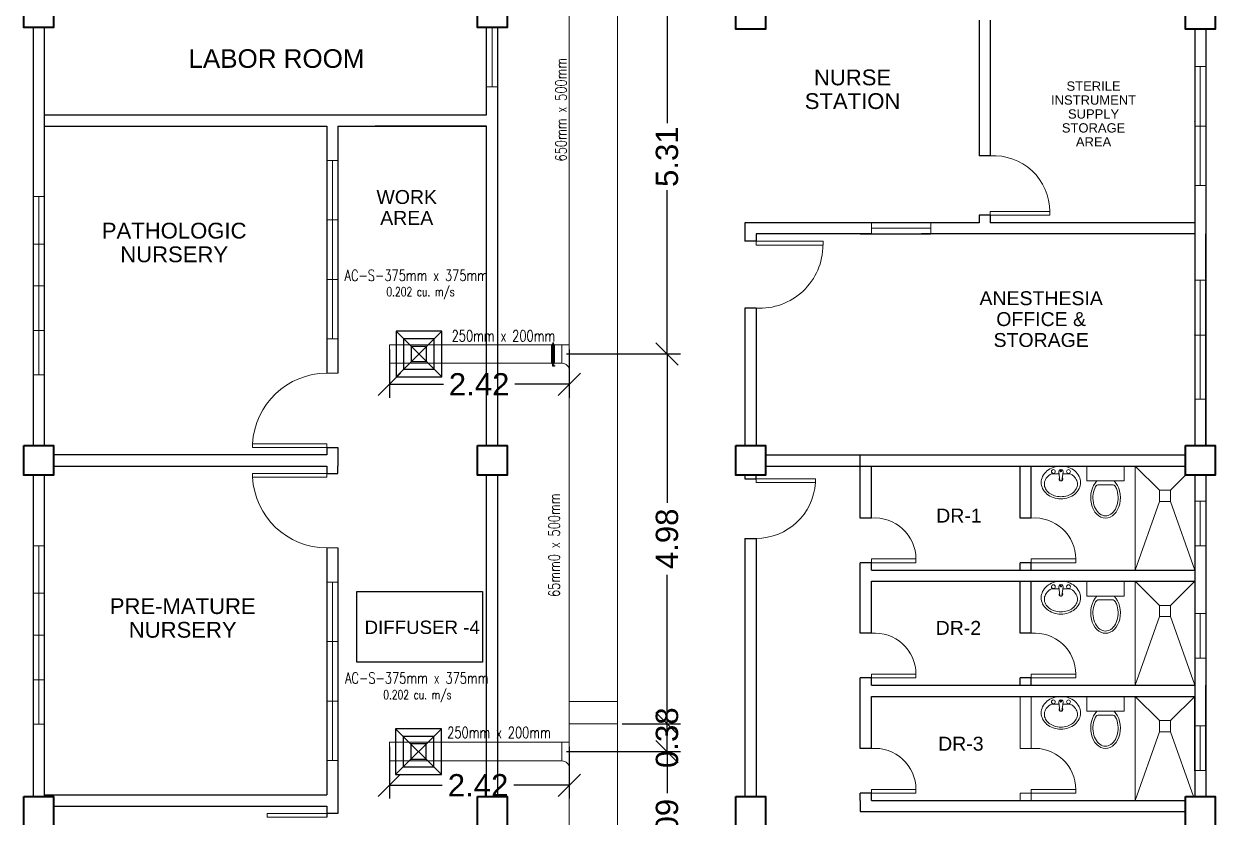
# Model space of a CAD drawing. Header units: millimetres. Extents: x 3 to 421, y 1 to 337.
# Drawn here: x 273.18 to 289.2, y 108.77 to 119.45 of the extents above; entities that cross this region are included whole.
import ezdxf

# ---------------------------------------------------------------- set-up
doc = ezdxf.new("R2010")
doc.units = ezdxf.units.MM
doc.header["$MEASUREMENT"] = 0
for name, color, linetype in [('A.C.VOLUM DAMPER', 7, 'Continuous'), ('diffuser', 7, 'Continuous'), ('ducting label', 7, 'Continuous'), ('label', 7, 'Continuous'), ('Legends', 7, 'Continuous')]:
    doc.layers.add(name, color=color, linetype=linetype)
doc.layers.add('ahu line', color=7, linetype='Continuous', lineweight=20)
doc.styles.add('Arch-Dim', font='simplex.shx', dxfattribs={"width": 0.75})
doc.styles.get("Standard").update_dxf_attribs({"font": 'arial.ttf'})
doc.styles.add('SWISSLT175', font='swissl.ttf', dxfattribs={"height": 0.175})
doc.dimstyles.new('Copy of dimension', dxfattribs={"dimtxt": 0.3, "dimasz": 0.3, "dimexe": 0.18, "dimexo": 0.0625, "dimgap": 0.09, "dimtad": 0, "dimzin": 0, "dimdsep": 46, "dimtxsty": 'Standard', "dimblk": 'OBLIQUE', "dimcen": 0.09, "dimclrd": 256, "dimclre": 256, "dimclrt": 256, "dimadec": 0, "dimazin": 0, "dimtfac": 1, "dimtofl": 0, "dimtmove": 0, "dimatfit": 3, "dimldrblk": 'OBLIQUE', "dimfxl": 1, "dimtolj": 1, "dimtzin": 0, "dimarcsym": 0})

# ---------------------------------------------------------------- blocks, each defined once
blk = doc.blocks.new('AC-S-12')
at = {"layer": 'diffuser'}
for p, q in [((-0.15, 0.15), (0.15, -0.15)), ((0.15, 0.15), (-0.15, -0.15)), ((-0.15, 0.15), (-0.15, -0.15)), ((0.15, 0.15), (-0.15, 0.15)), ((-0.1, 0.1), (-0.1, -0.1)), ((0.1, 0.1), (-0.1, 0.1)), ((0.1, -0.1), (0.1, 0.1)), ((0.15, -0.15), (0.15, 0.15)), ((-0.05, 0.05), (-0.05, -0.05)), ((0.05, 0.05), (-0.05, 0.05)), ((0.05, -0.05), (0.05, 0.05)), ((-0.05, -0.05), (0.05, -0.05)), ((-0.15, -0.15), (0.15, -0.15)), ((-0.1, -0.1), (0.1, -0.1))]:
    blk.add_line(p, q, dxfattribs=at)
for points in [[(-0.3582, 0.3582, 0, 0.0447, 0), (-0.2951, 0.295, 0, 0, 0), (-0.15, 0.15, 0, 0, 0)], [(0.3582, 0.3582, 0, 0.0447, 0), (0.2951, 0.295, 0, 0, 0), (0.15, 0.15, 0, 0, 0)], [(-0.3582, -0.3582, 0, 0.0447, 0), (-0.2951, -0.295, 0, 0, 0), (-0.15, -0.15, 0, 0, 0)], [(0.3582, -0.3582, 0, 0.0447, 0), (0.2951, -0.295, 0, 0, 0), (0.15, -0.15, 0, 0, 0)]]:
    blk.add_lwpolyline(points, format="xyseb", dxfattribs=at)
blk = doc.blocks.new('fcu')
at = {"layer": 'diffuser', "color": 7, "xscale": 2.052644456280903, "yscale": 2.052644456280903, "zscale": 2.052644456280903}
blk.add_blockref('AC-S-12', (0, 0), dxfattribs=at)
blk = doc.blocks.new('_Oblique')
at = {"color": 0, "linetype": 'ByBlock', "lineweight": -2}
blk.add_line((-0.5, -0.5), (0.5, 0.5), dxfattribs=at)
blk = doc.blocks.new('*D43')
at = {"layer": 'Defpoints', "color": 0, "transparency": 16777216}
for p in [(280.416, 109.655), (281.831, 109.655), (280.416, 107.568)]:
    blk.add_point(p, dxfattribs=at)
at = {"layer": 'diffuser', "lineweight": -2, "transparency": 16777216}
for p, q in [((280.479, 109.655), (282.011, 109.655)), ((281.831, 109.655), (281.831, 109.094)), ((281.831, 107.568), (281.831, 108.129)), ((280.479, 107.568), (282.011, 107.568))]:
    blk.add_line(p, q, dxfattribs=at)
at = {"layer": 'diffuser', "lineweight": -2, "transparency": 16777216, "xscale": 0.3, "yscale": 0.3, "zscale": 0.3}
for p, rotation in [((281.831, 109.655), 90), ((281.831, 107.568), 270)]:
    blk.add_blockref('_Oblique', p, dxfattribs=dict(at, rotation=rotation))
at = {"layer": 'diffuser', "transparency": 16777216, "insert": (281.831, 108.611), "char_height": 0.3, "attachment_point": 5, "rotation": 90}
blk.add_mtext('\\A1;2.09', dxfattribs=at)
blk = doc.blocks.new('*D44')
at = {"layer": 'Defpoints', "color": 0, "transparency": 16777216}
for p in [(281.166, 110.03), (281.831, 110.03), (280.416, 109.655)]:
    blk.add_point(p, dxfattribs=at)
at = {"layer": 'diffuser', "lineweight": -2, "transparency": 16777216}
for p, q in [((281.229, 110.03), (282.011, 110.03)), ((281.831, 109.655), (281.831, 110.03)), ((280.479, 109.655), (282.011, 109.655))]:
    blk.add_line(p, q, dxfattribs=at)
at = {"layer": 'diffuser', "lineweight": -2, "transparency": 16777216, "xscale": 0.3, "yscale": 0.3, "zscale": 0.3}
for p, rotation in [((281.831, 110.03), 90), ((281.831, 109.655), 270)]:
    blk.add_blockref('_Oblique', p, dxfattribs=dict(at, rotation=rotation))
at = {"layer": 'diffuser', "transparency": 16777216, "insert": (281.831, 109.842), "char_height": 0.3, "attachment_point": 5, "rotation": 90}
blk.add_mtext('\\A1;0.38', dxfattribs=at)
blk = doc.blocks.new('*D45')
at = {"layer": 'Defpoints', "color": 0, "transparency": 16777216}
for p in [(280.416, 115.006), (281.831, 115.006), (281.166, 110.03)]:
    blk.add_point(p, dxfattribs=at)
at = {"layer": 'diffuser', "lineweight": -2, "transparency": 16777216}
for p, q in [((280.479, 115.006), (282.011, 115.006)), ((281.831, 115.006), (281.831, 113.004)), ((281.831, 110.03), (281.831, 112.032)), ((281.229, 110.03), (282.011, 110.03))]:
    blk.add_line(p, q, dxfattribs=at)
at = {"layer": 'diffuser', "lineweight": -2, "transparency": 16777216, "xscale": 0.3, "yscale": 0.3, "zscale": 0.3}
for p, rotation in [((281.831, 115.006), 90), ((281.831, 110.03), 270)]:
    blk.add_blockref('_Oblique', p, dxfattribs=dict(at, rotation=rotation))
at = {"layer": 'diffuser', "transparency": 16777216, "insert": (281.831, 112.518), "char_height": 0.3, "attachment_point": 5, "rotation": 90}
blk.add_mtext('\\A1;4.98', dxfattribs=at)
blk = doc.blocks.new('*D46')
at = {"layer": 'Defpoints', "color": 0, "transparency": 16777216}
for p in [(278.097, 109.78), (280.516, 109.78), (278.097, 109.202)]:
    blk.add_point(p, dxfattribs=at)
at = {"layer": 'diffuser', "lineweight": -2, "transparency": 16777216}
for p, q in [((278.097, 109.717), (278.097, 109.022)), ((280.516, 109.717), (280.516, 109.022)), ((278.097, 109.202), (278.808, 109.202)), ((280.516, 109.202), (279.77, 109.202))]:
    blk.add_line(p, q, dxfattribs=at)
at = {"layer": 'diffuser', "lineweight": -2, "transparency": 16777216, "xscale": 0.3, "yscale": 0.3, "zscale": 0.3, "rotation": 180}
blk.add_blockref('_Oblique', (278.097, 109.202), dxfattribs=at)
at = {"layer": 'diffuser', "lineweight": -2, "transparency": 16777216, "xscale": 0.3, "yscale": 0.3, "zscale": 0.3}
blk.add_blockref('_Oblique', (280.516, 109.202), dxfattribs=at)
at = {"layer": 'diffuser', "transparency": 16777216, "insert": (279.289, 109.202), "char_height": 0.3, "attachment_point": 5}
blk.add_mtext('\\A1;2.42', dxfattribs=at)
blk = doc.blocks.new('*D47')
at = {"layer": 'Defpoints', "color": 0, "transparency": 16777216}
for p in [(278.097, 115.131), (280.516, 115.131), (278.097, 114.598)]:
    blk.add_point(p, dxfattribs=at)
at = {"layer": 'diffuser', "lineweight": -2, "transparency": 16777216}
for p, q in [((278.097, 115.068), (278.097, 114.418)), ((280.516, 115.068), (280.516, 114.418)), ((278.097, 114.598), (278.822, 114.598)), ((280.516, 114.598), (279.784, 114.598))]:
    blk.add_line(p, q, dxfattribs=at)
at = {"layer": 'diffuser', "lineweight": -2, "transparency": 16777216, "xscale": 0.3, "yscale": 0.3, "zscale": 0.3, "rotation": 180}
blk.add_blockref('_Oblique', (278.097, 114.598), dxfattribs=at)
at = {"layer": 'diffuser', "lineweight": -2, "transparency": 16777216, "xscale": 0.3, "yscale": 0.3, "zscale": 0.3}
blk.add_blockref('_Oblique', (280.516, 114.598), dxfattribs=at)
at = {"layer": 'diffuser', "transparency": 16777216, "insert": (279.303, 114.598), "char_height": 0.3, "attachment_point": 5}
blk.add_mtext('\\A1;2.42', dxfattribs=at)
blk = doc.blocks.new('*D48')
at = {"layer": 'Defpoints', "color": 0, "transparency": 16777216}
for p in [(280.416, 120.316), (281.831, 120.316), (280.516, 115.006)]:
    blk.add_point(p, dxfattribs=at)
at = {"layer": 'diffuser', "lineweight": -2, "transparency": 16777216}
for p, q in [((280.479, 120.316), (282.011, 120.316)), ((281.831, 120.316), (281.831, 118.111)), ((281.831, 115.006), (281.831, 117.21)), ((280.579, 115.006), (282.011, 115.006))]:
    blk.add_line(p, q, dxfattribs=at)
at = {"layer": 'diffuser', "lineweight": -2, "transparency": 16777216, "xscale": 0.3, "yscale": 0.3, "zscale": 0.3}
for p, rotation in [((281.831, 120.316), 90), ((281.831, 115.006), 270)]:
    blk.add_blockref('_Oblique', p, dxfattribs=dict(at, rotation=rotation))
at = {"layer": 'diffuser', "transparency": 16777216, "insert": (281.831, 117.661), "char_height": 0.3, "attachment_point": 5, "rotation": 90}
blk.add_mtext('\\A1;5.31', dxfattribs=at)

msp = doc.modelspace()

# ---------------------------------------------------------------- hatches: boundary and pattern name
at = {"layer": 'A.C.VOLUM DAMPER'}
h = msp.add_hatch(dxfattribs=at)
h.set_pattern_fill('ANSI31', color=256, scale=0.001864, angle=-90, style=0)
h.set_pattern_definition([(315, (-149.35956441, -126.47298682), (0.00016477009232, 0.00016477009232), [])])
h.paths.add_polyline_path([(280.3, 114.87), (280.305, 114.87), (280.305, 114.881), (280.288, 114.881), (280.288, 114.87), (280.293, 114.87), (280.293, 114.843), (280.317, 114.843), (280.317, 114.849), (280.3, 114.849)])

# ---------------------------------------------------------------- linework, layer by layer
at = {"color": 8, "lineweight": 25}
for p, q in [((273.304, 119.401), (273.304, 118.073)), ((273.454, 119.401), (273.454, 118.223)), ((279.404, 118.223), (279.404, 119.401)), ((279.554, 118.073), (279.554, 119.401)), ((286.029, 119.497), (286.029, 117.672)), ((286.179, 119.497), (286.179, 117.672)), ((288.929, 119.375), (288.929, 113.775)), ((289.079, 119.375), (289.079, 113.775)), ((273.454, 118.223), (279.404, 118.223)), ((273.454, 118.223), (273.454, 118.073)), ((273.304, 118.073), (273.304, 113.775)), ((273.454, 118.073), (277.254, 118.073)), ((273.454, 118.073), (273.454, 113.775)), ((277.254, 118.073), (277.254, 114.747)), ((277.404, 118.073), (279.404, 118.073)), ((277.404, 118.073), (277.404, 114.747)), ((279.404, 118.073), (277.904, 118.073)), ((279.404, 113.776), (279.404, 118.073)), ((279.554, 113.776), (279.554, 118.073)), ((286.179, 117.672), (286.029, 117.672)), ((286.029, 116.872), (286.029, 116.772)), ((286.179, 116.872), (286.029, 116.872)), ((286.179, 116.872), (286.179, 116.772)), ((282.879, 116.772), (282.879, 116.522)), ((284.579, 116.772), (282.879, 116.772)), ((285.379, 116.772), (284.429, 116.772)), ((286.029, 116.772), (285.255, 116.772)), ((288.929, 116.772), (286.179, 116.772)), ((283.029, 116.522), (282.879, 116.522)), ((283.029, 116.622), (283.029, 116.522)), ((284.579, 116.622), (283.029, 116.622)), ((284.429, 116.622), (285.379, 116.622)), ((288.929, 116.622), (285.255, 116.622)), ((289.079, 113.775), (289.079, 116.622)), ((282.879, 115.622), (282.879, 113.775)), ((283.029, 115.622), (282.879, 115.622)), ((283.029, 115.622), (283.029, 113.775)), ((288.929, 114.66), (288.929, 113.775)), ((289.079, 114.66), (289.079, 113.775)), ((277.254, 113.647), (273.579, 113.647)), ((277.254, 113.747), (277.254, 113.647)), ((277.254, 113.747), (277.404, 113.747)), ((277.404, 113.747), (277.404, 113.647)), ((277.404, 113.647), (277.404, 113.497)), ((284.429, 113.497), (284.429, 113.647)), ((273.579, 113.497), (277.254, 113.497)), ((277.254, 113.497), (277.254, 113.397)), ((277.404, 113.397), (277.404, 113.497)), ((284.429, 113.497), (284.579, 113.497)), ((284.429, 112.797), (284.429, 113.497)), ((284.579, 112.797), (284.579, 113.497)), ((286.579, 112.797), (286.579, 113.497)), ((286.729, 112.797), (286.729, 113.497)), ((273.304, 113.375), (273.304, 109.049)), ((273.454, 113.375), (273.454, 109.072)), ((277.254, 113.397), (277.404, 113.397)), ((279.404, 109.049), (279.404, 113.376)), ((279.554, 109.049), (279.554, 113.376)), ((282.879, 113.375), (282.879, 113.325)), ((282.879, 113.325), (283.029, 113.325)), ((283.029, 113.325), (283.029, 113.375)), ((288.929, 113.375), (288.929, 109.05)), ((288.929, 113.375), (288.929, 109.05)), ((289.079, 113.375), (289.079, 109.05)), ((282.879, 112.525), (282.879, 109.051)), ((282.879, 112.525), (283.029, 112.525)), ((283.029, 112.525), (283.029, 109.051)), ((277.254, 112.397), (277.254, 109.072)), ((277.404, 112.397), (277.404, 109.072)), ((289.079, 112.425), (289.079, 110)), ((284.429, 111.247), (284.429, 112.197)), ((284.579, 112.097), (284.579, 112.197)), ((286.579, 112.097), (286.579, 112.197)), ((286.729, 112.097), (286.729, 112.197)), ((284.579, 111.247), (284.579, 111.947)), ((286.579, 111.247), (286.579, 111.947)), ((286.729, 111.247), (286.729, 111.947)), ((284.429, 109.697), (284.429, 110.647)), ((284.579, 110.547), (284.579, 110.647)), ((286.579, 110.547), (286.579, 110.647)), ((286.729, 110.547), (286.729, 110.647)), ((289.079, 109.397), (289.079, 110.547)), ((284.579, 109.697), (284.579, 110.397)), ((288.929, 109.397), (288.929, 110.397)), ((273.454, 109.072), (277.254, 109.072)), ((277.404, 109.072), (277.404, 108.922)), ((284.429, 108.997), (284.429, 109.097)), ((284.429, 108.997), (284.429, 108.847)), ((284.579, 108.997), (284.579, 109.097)), ((273.579, 108.922), (277.254, 108.922)), ((277.254, 108.922), (277.254, 108.772)), ((277.404, 108.822), (277.254, 108.822)), ((277.404, 108.922), (277.404, 108.822))]:
    msp.add_line(p, q, dxfattribs=at)
at = {"color": 8, "lineweight": 9}
for p, q in [((279.554, 119.401), (279.404, 119.401)), ((279.479, 119.401), (279.479, 118.601)), ((288.929, 116.772), (288.929, 119.375)), ((289.079, 118.735), (289.079, 119.375)), ((288.929, 118.074), (288.929, 118.874)), ((288.929, 118.874), (289.079, 118.874)), ((289.004, 118.874), (289.004, 117.274)), ((289.079, 118.874), (289.079, 117.274)), ((279.554, 118.601), (279.404, 118.601)), ((289.079, 117.535), (289.079, 118.735)), ((288.929, 118.074), (289.079, 118.074)), ((277.254, 116.81), (277.254, 117.61)), ((277.254, 117.61), (277.404, 117.61)), ((277.329, 117.61), (277.329, 115.21)), ((289.079, 117.535), (289.079, 116.772)), ((289.079, 117.274), (288.929, 117.274)), ((273.304, 117.124), (273.454, 117.124)), ((273.304, 115.924), (273.304, 117.124)), ((273.379, 114.724), (273.379, 117.124)), ((273.454, 117.124), (273.454, 114.724)), ((277.404, 116.81), (277.254, 116.81)), ((277.404, 116.41), (277.404, 116.81)), ((284.579, 116.622), (284.579, 116.772)), ((285.379, 116.697), (284.579, 116.697)), ((285.379, 116.622), (285.379, 116.772)), ((289.079, 116.772), (289.079, 116.622)), ((288.929, 115.86), (288.929, 116.622)), ((289.079, 115.86), (289.079, 116.622)), ((273.304, 116.486), (273.454, 116.486)), ((277.404, 116.41), (277.404, 116.01)), ((273.304, 115.924), (273.304, 114.724)), ((273.304, 115.924), (273.454, 115.924)), ((277.404, 116.01), (277.254, 116.01)), ((277.254, 116.01), (277.254, 115.21)), ((289.079, 115.999), (288.929, 115.999)), ((288.929, 115.999), (288.929, 114.399)), ((289.004, 115.999), (289.004, 114.399)), ((289.079, 115.199), (289.079, 115.999)), ((288.929, 114.66), (288.929, 115.86)), ((289.079, 114.66), (289.079, 115.86)), ((273.304, 115.324), (273.454, 115.324)), ((288.929, 115.26), (289.079, 115.26)), ((277.254, 115.21), (277.404, 115.21)), ((277.254, 114.747), (277.404, 114.747)), ((273.454, 114.724), (273.304, 114.724)), ((288.929, 114.399), (289.079, 114.399)), ((287.479, 113.297), (287.479, 113.497)), ((287.479, 113.497), (287.979, 113.497)), ((287.979, 113.497), (287.979, 113.297)), ((288.129, 112.097), (288.129, 113.497)), ((288.454, 113.172), (288.129, 113.497)), ((287.114, 113.3), (287.101, 113.421)), ((287.143, 113.3), (287.157, 113.421)), ((287.153, 113.395), (287.255, 113.395)), ((287.979, 113.297), (287.479, 113.297)), ((288.604, 113.172), (288.806, 113.375)), ((288.929, 112.497), (288.929, 113.375)), ((289.079, 112.497), (289.079, 113.375)), ((289.079, 113.375), (289.079, 113.025)), ((287.819, 113.247), (287.638, 113.247)), ((288.454, 113.022), (288.129, 112.097)), ((288.604, 113.022), (288.929, 112.097)), ((289.079, 113.025), (288.929, 113.025)), ((288.929, 113.025), (288.929, 112.425)), ((289.004, 113.025), (289.004, 112.425)), ((288.929, 112.497), (288.929, 112.097)), ((289.079, 112.497), (289.079, 112.097)), ((273.304, 112.423), (273.454, 112.423)), ((273.304, 111.223), (273.304, 112.423)), ((273.379, 110.023), (273.379, 112.423)), ((273.454, 112.423), (273.454, 110.023)), ((277.404, 112.397), (277.254, 112.397)), ((288.929, 112.425), (289.079, 112.425)), ((289.079, 110.947), (289.079, 112.097)), ((277.254, 111.135), (277.254, 111.935)), ((277.254, 111.935), (277.404, 111.935)), ((277.329, 111.935), (277.329, 109.535)), ((287.114, 111.75), (287.101, 111.871)), ((287.143, 111.75), (287.157, 111.871)), ((287.479, 111.747), (287.479, 111.947)), ((287.479, 111.947), (287.979, 111.947)), ((287.979, 111.947), (287.979, 111.747)), ((288.129, 110.547), (288.129, 111.947)), ((288.454, 111.622), (288.129, 111.947)), ((288.604, 111.622), (288.929, 111.947)), ((288.929, 110.947), (288.929, 111.947)), ((273.304, 111.786), (273.454, 111.786)), ((287.153, 111.845), (287.255, 111.845)), ((287.979, 111.747), (287.479, 111.747)), ((287.819, 111.697), (287.638, 111.697)), ((288.454, 111.472), (288.129, 110.547)), ((288.604, 111.472), (288.929, 110.547)), ((289.079, 111.512), (288.929, 111.512)), ((288.929, 111.512), (288.929, 110.912)), ((289.004, 110.912), (289.004, 111.512)), ((289.079, 111.212), (289.079, 111.512)), ((273.304, 111.223), (273.304, 110.023)), ((273.304, 111.223), (273.454, 111.223)), ((277.404, 111.135), (277.254, 111.135)), ((277.404, 110.735), (277.404, 111.135)), ((288.929, 110.947), (288.929, 110.547)), ((288.929, 110.912), (289.079, 110.912)), ((289.079, 110.947), (289.079, 110.547)), ((277.404, 110.735), (277.404, 110.335)), ((273.304, 110.623), (273.454, 110.623)), ((277.404, 110.335), (277.254, 110.335)), ((277.254, 110.335), (277.254, 109.535)), ((286.579, 109.697), (286.579, 110.397)), ((286.729, 109.697), (286.729, 110.397)), ((287.114, 110.2), (287.101, 110.321)), ((287.143, 110.2), (287.157, 110.321)), ((287.153, 110.295), (287.255, 110.295)), ((287.479, 110.197), (287.479, 110.397)), ((287.479, 110.397), (287.979, 110.397)), ((287.979, 110.397), (287.979, 110.197)), ((288.129, 108.997), (288.129, 110.397)), ((288.454, 110.072), (288.129, 110.397)), ((288.604, 110.072), (288.929, 110.397)), ((287.979, 110.197), (287.479, 110.197)), ((287.819, 110.147), (287.638, 110.147)), ((273.454, 110.023), (273.304, 110.023)), ((289.079, 110), (288.929, 110)), ((289.004, 110), (289.004, 109.4)), ((289.079, 109.4), (289.079, 110)), ((289.079, 109.397), (289.079, 109.997)), ((288.454, 109.922), (288.129, 108.997)), ((288.604, 109.922), (288.91, 109.05)), ((277.254, 109.535), (277.404, 109.535)), ((288.929, 109.05), (288.929, 109.4)), ((288.929, 109.4), (289.079, 109.4)), ((288.929, 109.397), (288.929, 109.05)), ((289.079, 109.397), (289.079, 109.05)), ((273.454, 109.049), (273.454, 109.072)), ((286.579, 108.997), (286.579, 109.097)), ((286.729, 108.997), (286.729, 109.097))]:
    msp.add_line(p, q, dxfattribs=at)
at = {"color": 8, "lineweight": 13}
for p, q in [((276.254, 113.747), (276.254, 113.797)), ((276.254, 113.797), (277.254, 113.797)), ((277.254, 113.797), (277.254, 113.747)), ((277.254, 113.747), (276.254, 113.747)), ((277.254, 113.397), (276.254, 113.397)), ((276.254, 113.397), (276.254, 113.347)), ((276.254, 113.347), (277.254, 113.347)), ((277.254, 113.347), (277.254, 113.397)), ((283.029, 113.325), (283.029, 113.275)), ((283.029, 113.325), (283.829, 113.325)), ((283.829, 113.325), (283.829, 113.275)), ((283.829, 113.275), (283.029, 113.275)), ((277.254, 108.822), (276.454, 108.822)), ((276.454, 108.822), (276.454, 108.772)), ((276.454, 108.772), (277.254, 108.772))]:
    msp.add_line(p, q, dxfattribs=at)
at = {"color": 8, "lineweight": 25, "ltscale": 0.3}
for p, q in [((283.154, 113.647), (288.804, 113.647)), ((284.429, 113.647), (288.804, 113.647)), ((283.154, 113.497), (284.429, 113.497)), ((284.579, 113.497), (286.829, 113.497)), ((284.579, 113.497), (286.829, 113.497)), ((286.729, 113.497), (288.804, 113.497)), ((286.729, 113.497), (288.804, 113.497)), ((284.579, 112.097), (286.829, 112.097)), ((286.729, 112.097), (288.929, 112.097)), ((284.579, 111.947), (286.829, 111.947)), ((286.729, 111.947), (288.929, 111.947)), ((284.579, 110.547), (286.829, 110.547)), ((286.729, 110.547), (288.929, 110.547)), ((284.579, 110.397), (286.829, 110.397)), ((286.729, 110.397), (288.929, 110.397)), ((284.579, 108.997), (286.829, 108.997)), ((286.729, 108.997), (288.804, 108.997)), ((284.429, 108.847), (288.804, 108.847))]:
    msp.add_line(p, q, dxfattribs=at)
at = {"color": 8, "lineweight": 25, "ltscale": 0.4}
for p, q in [((284.579, 112.797), (284.429, 112.797)), ((286.729, 112.797), (286.579, 112.797)), ((284.579, 112.197), (284.429, 112.197)), ((286.729, 112.197), (286.579, 112.197)), ((284.579, 111.247), (284.429, 111.247)), ((286.729, 111.247), (286.579, 111.247)), ((284.579, 110.647), (284.429, 110.647)), ((286.729, 110.647), (286.579, 110.647)), ((284.579, 109.697), (284.429, 109.697)), ((284.579, 109.097), (284.429, 109.097))]:
    msp.add_line(p, q, dxfattribs=at)
at = {"color": 8, "lineweight": 9, "ltscale": 0.4}
for p, q in [((286.729, 109.697), (286.579, 109.697)), ((286.729, 109.097), (286.579, 109.097)), ((287.687, 108.847), (288.177, 108.847))]:
    msp.add_line(p, q, dxfattribs=at)
at = {"color": 8, "lineweight": 35}
for points in [[(273.179, 119.801), (273.579, 119.801), (273.579, 119.401), (273.179, 119.401)], [(279.279, 119.801), (279.679, 119.801), (279.679, 119.401), (279.279, 119.401)], [(282.754, 119.775), (283.154, 119.775), (283.154, 119.375), (282.754, 119.375)], [(288.804, 119.775), (289.204, 119.775), (289.204, 119.375), (288.804, 119.375)], [(273.179, 113.775), (273.579, 113.775), (273.579, 113.375), (273.179, 113.375)], [(279.279, 113.776), (279.679, 113.776), (279.679, 113.376), (279.279, 113.376)], [(282.754, 113.775), (283.154, 113.775), (283.154, 113.375), (282.754, 113.375)], [(288.804, 113.775), (289.204, 113.775), (289.204, 113.375), (288.804, 113.375)], [(273.179, 109.049), (273.579, 109.049), (273.579, 108.649), (273.179, 108.649)], [(279.279, 109.049), (279.679, 109.049), (279.679, 108.649), (279.279, 108.649)], [(282.754, 109.051), (283.154, 109.051), (283.154, 108.651), (282.754, 108.651)], [(288.804, 109.05), (289.204, 109.05), (289.204, 108.65), (288.804, 108.65)]]:
    msp.add_lwpolyline(points, close=True, dxfattribs=at)
at = {"color": 8, "lineweight": 9}
for points in [[(279.404, 119.401), (279.554, 119.401), (279.554, 118.601), (279.404, 118.601)], [(288.929, 118.874), (289.079, 118.874), (289.079, 117.274), (288.929, 117.274)], [(277.254, 117.61), (277.404, 117.61), (277.404, 115.21), (277.254, 115.21)], [(273.304, 114.724), (273.304, 117.124), (273.454, 117.124), (273.454, 114.724)], [(273.304, 117.124), (273.454, 117.124), (273.454, 114.724), (273.304, 114.724)], [(284.579, 116.772), (285.379, 116.772), (285.379, 116.622), (284.579, 116.622)], [(288.929, 115.999), (289.079, 115.999), (289.079, 114.399), (288.929, 114.399)], [(288.929, 113.025), (289.079, 113.025), (289.079, 112.425), (288.929, 112.425)], [(273.304, 110.023), (273.304, 112.423), (273.454, 112.423), (273.454, 110.023)], [(273.304, 112.423), (273.454, 112.423), (273.454, 110.023), (273.304, 110.023)], [(277.254, 111.935), (277.404, 111.935), (277.404, 109.535), (277.254, 109.535)], [(288.929, 111.512), (289.079, 111.512), (289.079, 110.912), (288.929, 110.912)], [(288.929, 110), (289.079, 110), (289.079, 109.4), (288.929, 109.4)]]:
    msp.add_lwpolyline(points, close=True, dxfattribs=at)
at = {"color": 8, "lineweight": 13, "ltscale": 0.03}
for points in [[(286.179, 116.872), (286.179, 116.922), (286.979, 116.922), (286.979, 116.872)], [(283.029, 116.522), (283.029, 116.472), (283.929, 116.472), (283.929, 116.522)], [(284.579, 112.197), (284.579, 112.247), (285.179, 112.247), (285.179, 112.197)], [(286.729, 112.197), (286.729, 112.247), (287.329, 112.247), (287.329, 112.197)], [(284.579, 110.647), (284.579, 110.697), (285.179, 110.697), (285.179, 110.647)], [(286.729, 110.647), (286.729, 110.697), (287.329, 110.697), (287.329, 110.647)], [(284.579, 109.097), (284.579, 109.147), (285.179, 109.147), (285.179, 109.097)], [(286.729, 109.097), (286.729, 109.147), (287.329, 109.147), (287.329, 109.097)]]:
    msp.add_lwpolyline(points, close=True, dxfattribs=at)
at = {"color": 8, "lineweight": 9}
for points in [[(287.394, 113.276, -0.11576), (287.374, 113.194, -0.104047), (287.316, 113.12, -0.090875), (287.232, 113.073, -0.083344), (287.129, 113.055, -0.083344), (287.025, 113.073, -0.090875), (286.941, 113.12, -0.104047), (286.883, 113.194, -0.11576), (286.864, 113.276, -0.11576), (286.883, 113.359, -0.104047), (286.941, 113.433, -0.090875), (287.025, 113.48, -0.083344), (287.129, 113.497, -0.083344), (287.232, 113.48, -0.090875), (287.316, 113.433, -0.104047), (287.374, 113.359, -0.11576)], [(287.394, 111.726, -0.11576), (287.374, 111.644, -0.104047), (287.316, 111.57, -0.090875), (287.232, 111.523, -0.083344), (287.129, 111.505, -0.083344), (287.025, 111.523, -0.090875), (286.941, 111.57, -0.104047), (286.883, 111.644, -0.11576), (286.864, 111.726, -0.11576), (286.883, 111.809, -0.104047), (286.941, 111.883, -0.090875), (287.025, 111.93, -0.083344), (287.129, 111.947, -0.083344), (287.232, 111.93, -0.090875), (287.316, 111.883, -0.104047), (287.374, 111.809, -0.11576)], [(287.394, 110.176, -0.11576), (287.374, 110.094, -0.104047), (287.316, 110.02, -0.090875), (287.232, 109.973, -0.083344), (287.129, 109.955, -0.083344), (287.025, 109.973, -0.090875), (286.941, 110.02, -0.104047), (286.883, 110.094, -0.11576), (286.864, 110.176, -0.11576), (286.883, 110.259, -0.104047), (286.941, 110.333, -0.090875), (287.025, 110.38, -0.083344), (287.129, 110.397, -0.083344), (287.232, 110.38, -0.090875), (287.316, 110.333, -0.104047), (287.374, 110.259, -0.11576)]]:
    msp.add_lwpolyline(points, format="xyb", close=True, dxfattribs=at)
for points in [[(287.351, 113.255, -0.124838), (287.335, 113.193, -0.105788), (287.286, 113.135, -0.086697), (287.216, 113.099, -0.076776), (287.129, 113.085, -0.076776), (287.041, 113.099, -0.086697), (286.971, 113.135, -0.105788), (286.922, 113.193, -0.124838), (286.906, 113.255, -0.124838), (286.922, 113.318, -0.105788), (286.971, 113.376, -0.040067), (287.002, 113.395), (287.104, 113.395, -0.040067)], [(287.351, 111.705, -0.124838), (287.335, 111.643, -0.105788), (287.286, 111.585, -0.086697), (287.216, 111.549, -0.076776), (287.129, 111.535, -0.076776), (287.041, 111.549, -0.086697), (286.971, 111.585, -0.105788), (286.922, 111.643, -0.124838), (286.906, 111.705, -0.124838), (286.922, 111.768, -0.105788), (286.971, 111.826, -0.040067), (287.002, 111.845), (287.104, 111.845, -0.040067)], [(287.351, 110.155, -0.124838), (287.335, 110.093, -0.105788), (287.286, 110.035, -0.086697), (287.216, 109.999, -0.076776), (287.129, 109.985, -0.076776), (287.041, 109.999, -0.086697), (286.971, 110.035, -0.105788), (286.922, 110.093, -0.124838), (286.906, 110.155, -0.124838), (286.922, 110.218, -0.105788), (286.971, 110.276, -0.040067), (287.002, 110.295), (287.104, 110.295, -0.040067)]]:
    msp.add_lwpolyline(points, format="xyb", dxfattribs=at)
at = {"color": 8, "lineweight": 9, "ltscale": 0.03}
for points in [[(288.604, 113.172), (288.454, 113.172), (288.454, 113.022), (288.604, 113.022)], [(288.604, 111.622), (288.454, 111.622), (288.454, 111.472), (288.604, 111.472)], [(288.604, 110.072), (288.454, 110.072), (288.454, 109.922), (288.604, 109.922)]]:
    msp.add_lwpolyline(points, close=True, dxfattribs=at)
at = {"color": 8, "lineweight": 9}
for centre, radius in [((287.027, 113.424), 0.0255), ((287.129, 113.431), 0.0095), ((287.23, 113.424), 0.0255), ((287.027, 111.874), 0.0255), ((287.129, 111.881), 0.0095), ((287.23, 111.874), 0.0255), ((287.027, 110.324), 0.0255), ((287.129, 110.331), 0.0095), ((287.23, 110.324), 0.0255)]:
    msp.add_circle(centre, radius, dxfattribs=at)
at = {"color": 8, "lineweight": 13, "ltscale": 0.03}
for centre, radius, start, end in [((286.227, 116.922), 0.752, 0, 93.6952), ((283.077, 116.472), 0.851, 266.7268, 0), ((284.627, 112.247), 0.552, 0, 94.9791), ((286.777, 112.247), 0.552, 0, 94.9791), ((284.627, 110.697), 0.552, 0, 94.9791), ((286.777, 110.697), 0.552, 0, 94.9791), ((284.627, 109.147), 0.552, 0, 94.9791), ((286.777, 109.147), 0.552, 0, 94.9791)]:
    msp.add_arc(centre, radius, start, end, dxfattribs=at)
at = {"color": 8, "lineweight": 13}
for centre, radius, start, end in [((277.254, 113.747), 1, 90, 177.134), ((277.254, 113.397), 1, 182.866, 270), ((283.029, 113.325), 0.8, 270, 356.4167)]:
    msp.add_arc(centre, radius, start, end, dxfattribs=at)
at = {"color": 8, "lineweight": 9}
for centre, radius, start, end in [((287.129, 113.424), 0.028, 353.7545, 186.2455), ((287.129, 113.322), 0.025, 138.7978, 233.6932), ((287.129, 113.393), 0.0948, 261.2026, 278.7974), ((287.129, 113.322), 0.025, 251.3793, 288.6207), ((287.129, 113.322), 0.025, 306.3068, 41.2022), ((287.147, 113.194), 0.228, 52.6185, 61.7963), ((287.176, 113.232), 0.181, 28.4636, 52.6185), ((287.22, 113.255), 0.131, 0, 28.4636), ((287.638, 113.197), 0.05, 90, 151.9916), ((287.819, 113.197), 0.05, 28.1501, 90), ((287.129, 111.874), 0.028, 353.7545, 186.2455), ((287.129, 111.772), 0.025, 138.7978, 233.6932), ((287.129, 111.843), 0.0948, 261.2026, 278.7974), ((287.129, 111.772), 0.025, 251.3793, 288.6207), ((287.129, 111.772), 0.025, 306.3068, 41.2022), ((287.147, 111.644), 0.228, 52.6185, 61.7963), ((287.176, 111.682), 0.181, 28.4636, 52.6185), ((287.22, 111.705), 0.131, 0, 28.4636), ((287.638, 111.647), 0.05, 90, 151.9916), ((287.819, 111.647), 0.05, 28.1501, 90), ((287.129, 110.324), 0.028, 353.7545, 186.2455), ((287.147, 110.094), 0.228, 52.6185, 61.7963), ((287.176, 110.132), 0.181, 28.4636, 52.6185), ((287.129, 110.222), 0.025, 138.7978, 233.6932), ((287.129, 110.293), 0.0948, 261.2026, 278.7974), ((287.129, 110.222), 0.025, 251.3793, 288.6207), ((287.129, 110.222), 0.025, 306.3068, 41.2022), ((287.22, 110.155), 0.131, 0, 28.4636), ((287.638, 110.097), 0.05, 90, 151.9916), ((287.819, 110.097), 0.05, 28.1501, 90)]:
    msp.add_arc(centre, radius, start, end, dxfattribs=at)
at = {"color": 8, "lineweight": 9, "extrusion": (0, 0, -1)}
for centre in [(287.729, 113.072), (287.729, 111.522), (287.729, 109.972)]:
    msp.add_ellipse(centre, major_axis=(0, 0.275), ratio=0.727273, start_param=0.612555, end_param=5.670631, dxfattribs=at)
at = {"color": 8, "lineweight": 9}
for points in [[(287.863, 113.221), (287.872, 113.205), (287.88, 113.187), (287.906, 113.095), (287.901, 113.008), (287.844, 112.877), (287.794, 112.835), (287.695, 112.822), (287.643, 112.848), (287.569, 112.959), (287.551, 113.043), (287.567, 113.156), (287.578, 113.191), (287.594, 113.221)], [(287.863, 111.671), (287.872, 111.655), (287.88, 111.637), (287.906, 111.545), (287.901, 111.458), (287.844, 111.327), (287.794, 111.285), (287.695, 111.272), (287.643, 111.298), (287.569, 111.409), (287.551, 111.493), (287.567, 111.606), (287.578, 111.641), (287.594, 111.671)], [(287.863, 110.121), (287.872, 110.105), (287.88, 110.087), (287.906, 109.995), (287.901, 109.908), (287.844, 109.777), (287.794, 109.735), (287.695, 109.722), (287.643, 109.748), (287.569, 109.859), (287.551, 109.943), (287.567, 110.056), (287.578, 110.091), (287.594, 110.121)]]:
    msp.add_open_spline(points, degree=3, knots=[0.937253, 0.937253, 0.937253, 0.937253, 1.185372, 1.185372, 2.113864, 2.113864, 3.042356, 3.042356, 3.970847, 3.970847, 4.899339, 4.899339, 5.346062, 5.346062, 5.346062, 5.346062], dxfattribs=at)
for p in [(288.929, 118.135), (288.929, 115.26)]:
    msp.add_point(p, dxfattribs=at)
at = {"layer": 'A.C.VOLUM DAMPER'}
for p, q in [((280.277, 115.131), (280.277, 114.881)), ((280.314, 115.108), (280.279, 115.087)), ((280.314, 115.04), (280.279, 115.06)), ((280.288, 115.134), (280.298, 115.144)), ((280.288, 115.132), (280.3, 115.144)), ((280.288, 115.144), (280.304, 115.144)), ((280.288, 115.136), (280.295, 115.144)), ((280.288, 115.132), (280.288, 115.144)), ((280.288, 115.142), (280.289, 115.144)), ((280.288, 115.14), (280.291, 115.144)), ((280.288, 115.138), (280.293, 115.144)), ((280.288, 115.143), (280.298, 115.132)), ((280.288, 115.141), (280.296, 115.132)), ((280.288, 115.139), (280.294, 115.132)), ((280.288, 115.137), (280.292, 115.132)), ((280.288, 115.135), (280.29, 115.132)), ((280.289, 115.144), (280.301, 115.132)), ((280.29, 115.132), (280.302, 115.144)), ((280.291, 115.144), (280.303, 115.132)), ((280.292, 115.132), (280.304, 115.144)), ((280.293, 115.159), (280.293, 115.144)), ((280.293, 115.144), (280.299, 115.149)), ((280.293, 115.148), (280.297, 115.144)), ((280.293, 115.146), (280.295, 115.144)), ((280.293, 115.144), (280.304, 115.133)), ((280.293, 115.144), (280.293, 115.144)), ((280.294, 115.132), (280.304, 115.142)), ((280.295, 115.144), (280.299, 115.147)), ((280.295, 115.144), (280.304, 115.135)), ((280.296, 115.132), (280.304, 115.14)), ((280.296, 115.135), (280.296, 114.881)), ((280.297, 115.144), (280.304, 115.137)), ((280.298, 115.144), (280.299, 115.145)), ((280.298, 115.132), (280.304, 115.137)), ((280.299, 115.159), (280.299, 115.144)), ((280.299, 115.144), (280.304, 115.14)), ((280.3, 115.132), (280.304, 115.135)), ((280.301, 115.144), (280.304, 115.142)), ((280.302, 115.132), (280.304, 115.133)), ((280.303, 115.144), (280.304, 115.144)), ((280.304, 115.144), (280.304, 115.132)), ((280.315, 114.881), (280.315, 115.131)), ((280.314, 115.018), (280.279, 114.997)), ((280.314, 114.954), (280.279, 114.975)), ((280.314, 114.932), (280.279, 114.911)), ((280.288, 114.881), (280.288, 114.87)), ((280.305, 114.881), (280.288, 114.881)), ((280.288, 114.87), (280.293, 114.87)), ((280.293, 114.843), (280.293, 114.87)), ((280.317, 114.843), (280.293, 114.843)), ((280.3, 114.87), (280.305, 114.87)), ((280.3, 114.849), (280.3, 114.87)), ((280.317, 114.849), (280.3, 114.849)), ((280.305, 114.87), (280.305, 114.881)), ((280.317, 114.843), (280.317, 114.849))]:
    msp.add_line(p, q, dxfattribs=at)
at = {"layer": 'A.C.VOLUM DAMPER', "extrusion": (0, 0, -1)}
for centre, major_axis, start_param, end_param in [((280.296, 115.097), (0.00251, 0.00251), 2.356195, 5.497787), ((280.296, 115.097), (0.00251, -0.00251), 3.926991, 7.068583), ((280.296, 115.05), (0.00251, 0.00251), 2.356195, 5.497787), ((280.296, 115.007), (0.00251, 0.00251), 2.356194, 5.497787), ((280.296, 114.965), (0.00251, -0.00251), 0.785398, 3.926991), ((280.296, 114.922), (0.00251, 0.00251), 2.356195, 5.497787), ((280.296, 115.05), (0.00251, -0.00251), 3.926991, 7.068583), ((280.296, 115.007), (0.00251, -0.00251), 3.926991, 7.068583), ((280.296, 114.965), (0.00251, -0.00251), 3.926991, 7.068583), ((280.296, 114.922), (0.00251, -0.00251), 3.926991, 7.068583)]:
    msp.add_ellipse(centre, major_axis=major_axis, ratio=1, start_param=start_param, end_param=end_param, dxfattribs=at)
at = {"layer": 'ahu line', "linetype": 'Continuous'}
for p, q in [((280.516, 128.373), (280.516, 101.597)), ((281.166, 120.741), (281.166, 101.447)), ((278.097, 114.881), (278.097, 115.131)), ((278.097, 115.131), (280.516, 115.131)), ((280.416, 114.881), (280.416, 115.131)), ((278.097, 114.881), (280.416, 114.881)), ((280.516, 110.33), (281.166, 110.33)), ((280.516, 110.03), (281.166, 110.03)), ((278.097, 109.53), (278.097, 109.78)), ((278.097, 109.78), (280.516, 109.78)), ((280.416, 109.53), (280.416, 109.78)), ((278.097, 109.53), (280.416, 109.53))]:
    msp.add_line(p, q, dxfattribs=at)
for centre in [(280.416, 114.781), (280.416, 109.43)]:
    msp.add_arc(centre, 0.1, 0, 90, dxfattribs=at)
at = {"layer": 'Legends'}
msp.add_lwpolyline([(277.657, 111.808), (279.349, 111.808), (279.349, 110.859), (277.657, 110.859)], close=True, dxfattribs=at)

# ---------------------------------------------------------------- block references
at = {"layer": 'Legends', "linetype": 'Continuous', "lineweight": 25}
for p in [(278.493, 115.006), (278.488, 109.655)]:
    msp.add_blockref('fcu', p, dxfattribs=at)

# ---------------------------------------------------------------- texts
at = {"layer": 'ducting label', "color": 7, "linetype": 'Continuous', "lineweight": 25, "char_height": 0.15, "attachment_point": 1, "rotation": 90, "style": 'Arch-Dim'}
for s, width, insert in [('\\A1;650mm x 500mm', 1.68048, (280.329, 117.597)), ('\\A1;65mm0 x 500mm', 2.08509, (280.238, 111.735))]:
    msp.add_mtext_dynamic_manual_height_columns(s, width=width, gutter_width=1.011, heights=[0], dxfattribs=dict(at, insert=insert))
at = {"layer": 'ducting label', "color": 7, "linetype": 'Continuous', "lineweight": 25, "attachment_point": 1, "style": 'Arch-Dim'}
for s, width, insert, char_height in [('\\A1;AC-S-375mm x 375mm', 2.30434, (277.493, 116.139), 0.15), ('\\A1;0.202 cu. m/s', 1.719, (278.056, 115.905), 0.12), ('\\A1;250mm x 200mm', 1.68048, (278.933, 115.325), 0.15), ('\\A1;AC-S-375mm x 375mm', 2.29862, (277.5, 110.72), 0.15), ('\\A1;0.202 cu. m/s', 1.719, (278.013, 110.481), 0.12), ('\\A1;250mm x 200mm', 2.53519, (278.874, 109.987), 0.15)]:
    msp.add_mtext_dynamic_manual_height_columns(s, width=width, gutter_width=1.011, heights=[0], dxfattribs=dict(at, insert=insert, char_height=char_height))
at = {"layer": 'label', "color": 8, "lineweight": 9, "ltscale": 0.4, "attachment_point": 5, "line_spacing_factor": 0.9, "style": 'SWISSLT175'}
for s, insert, char_height in [('LABOR ROOM', (276.577, 118.98), 0.25), ('NURSE\\PSTATION', (284.326, 118.567), 0.2125), ('STERILE\\PINSTRUMENT\\PSUPPLY\\PSTORAGE\\PAREA', (287.568, 118.236), 0.125), ('WORK\\PAREA', (278.329, 116.978), 0.1875), ('PATHOLOGIC\\PNURSERY', (275.201, 116.505), 0.2125), ('ANESTHESIA\\POFFICE &\\PSTORAGE', (286.863, 115.474), 0.1875), ('DR-1', (285.757, 112.831), 0.1875), ('PRE-MATURE\\PNURSERY', (275.316, 111.452), 0.2125), ('DR-2', (285.75, 111.32), 0.1875), ('DR-3', (285.783, 109.76), 0.1875)]:
    msp.add_mtext(s, dxfattribs=dict(at, insert=insert, char_height=char_height))
at = {"layer": 'Legends', "linetype": 'Continuous', "lineweight": 25, "insert": (277.762, 111.418), "char_height": 0.18, "attachment_point": 1}
msp.add_mtext_dynamic_manual_height_columns('DIFFUSER -4', width=1.77294, gutter_width=1.011, heights=[0], dxfattribs=at)

# ---------------------------------------------------------------- dimensions: what is measured, and where the dimension line sits
at = {"layer": 'diffuser'}
for base, p1, p2, picture, middle in [((281.831, 120.316), (280.516, 115.006), (280.416, 120.316), '*D48', (281.831, 117.661)), ((281.831, 115.006), (281.166, 110.03), (280.416, 115.006), '*D45', (281.831, 112.518)), ((281.831, 109.655), (280.416, 107.568), (280.416, 109.655), '*D43', (281.831, 108.611))]:
    dim = msp.add_linear_dim(base=base, p1=p1, p2=p2, angle=90, dimstyle='Copy of dimension', dxfattribs=at)
    dim.commit()
    dim.dimension.update_dxf_attribs({"geometry": picture, "text_midpoint": middle})
for base, p1, p2, picture, middle in [((278.097, 114.598), (280.516, 115.131), (278.097, 115.131), '*D47', (279.303, 114.598)), ((278.097, 109.202), (280.516, 109.78), (278.097, 109.78), '*D46', (279.289, 109.202))]:
    dim = msp.add_linear_dim(base=base, p1=p1, p2=p2, dimstyle='Copy of dimension', dxfattribs=at)
    dim.commit()
    dim.dimension.update_dxf_attribs({"geometry": picture, "text_midpoint": middle, "dimtype": 160})
dim = msp.add_linear_dim(base=(281.83141007, 110.029556435), p1=(280.416199864, 109.654556435), p2=(281.166199864, 110.029556435), angle=90, dimstyle='Copy of dimension', dxfattribs=at)
dim.commit()
dim.dimension.update_dxf_attribs({"geometry": '*D44', "text_midpoint": (281.83141007, 109.842056435), "dimtype": 160})

doc.saveas('drawing.dxf')
